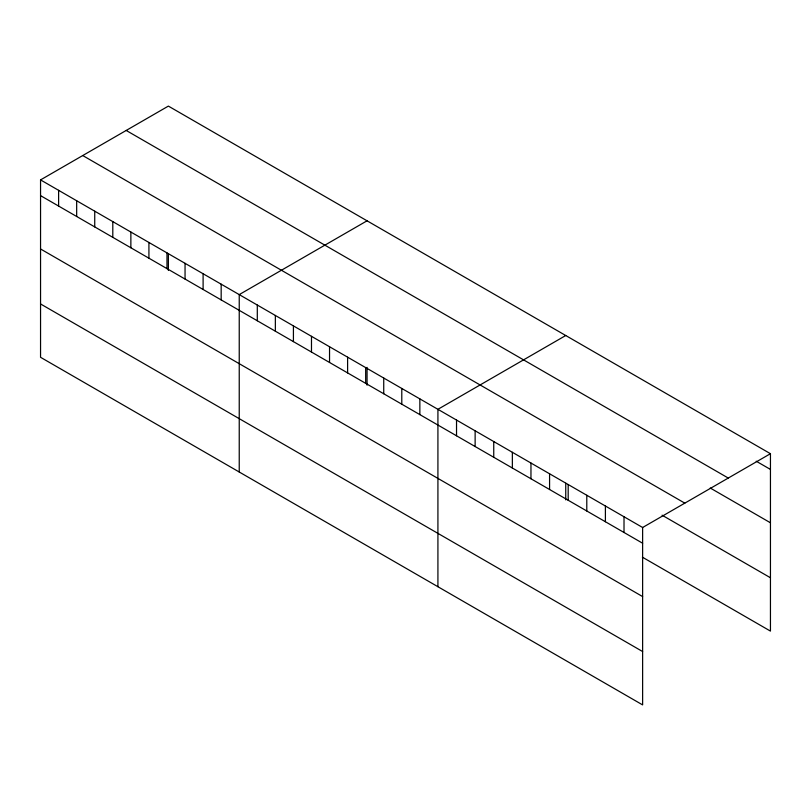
<?xml version="1.0" encoding="UTF-8"?>
<svg xmlns="http://www.w3.org/2000/svg" width="811" height="811" viewBox="0 0 811 811"><rect width="100%" height="100%" fill="white"/><g stroke="black" fill="none" stroke-linecap="round" stroke-linejoin="round"><path stroke-width="1.22" d="M40.55 179.9L642.626 527.505L642.626 704.901L40.55 357.296L40.55 179.9L168.374 106.099L770.45 453.704L770.45 631.1L642.373 557.157M367.059 220.805L239.235 294.606L239.235 472.012M565.743 335.511L437.92 409.312L437.92 586.718M642.626 527.505L770.45 453.704M756.217 461.216L770.45 469.427M126.192 130.449L728.268 478.054M710.243 488.019L770.45 522.781M82.732 155.54L684.808 503.144M662.08 515.188L770.45 577.756M40.55 195.633L642.626 543.228M40.55 248.977L642.626 596.582M40.55 303.953L642.626 651.547M624.014 516.759L624.014 532.492M605.401 506.013L605.401 521.747M586.789 495.268L586.789 511.001M568.187 484.522L568.187 500.255M565.743 483.275L565.743 499.88M549.574 473.776L549.574 489.509M530.962 463.04L530.962 478.764M512.359 452.295L512.359 468.028M493.747 441.549L493.747 457.282M475.134 430.803L475.134 446.537M456.532 420.057L456.532 435.791M419.855 398.89L419.855 414.624M401.79 388.459L401.79 404.192M383.735 378.027L383.735 393.761M367.059 367.383L367.059 385.164M365.67 367.606L365.67 383.339M347.605 357.175L347.605 372.908M329.54 346.743L329.54 362.476M311.485 336.322L311.485 352.055M293.42 325.89L293.42 341.624M275.355 315.459L275.355 331.192M257.3 305.037L257.3 320.771M221.17 284.174L221.17 299.908M203.105 273.753L203.105 289.486M185.05 263.322L185.05 279.055M168.374 253.863L168.374 270.458M166.985 252.89L166.985 268.623M148.92 242.469L148.92 258.202M130.865 232.037L130.865 247.771M112.8 221.606L112.8 237.339M94.735 211.184L94.735 226.918M76.67 200.753L76.67 216.486M58.615 190.321L58.615 206.055"/></g></svg>
